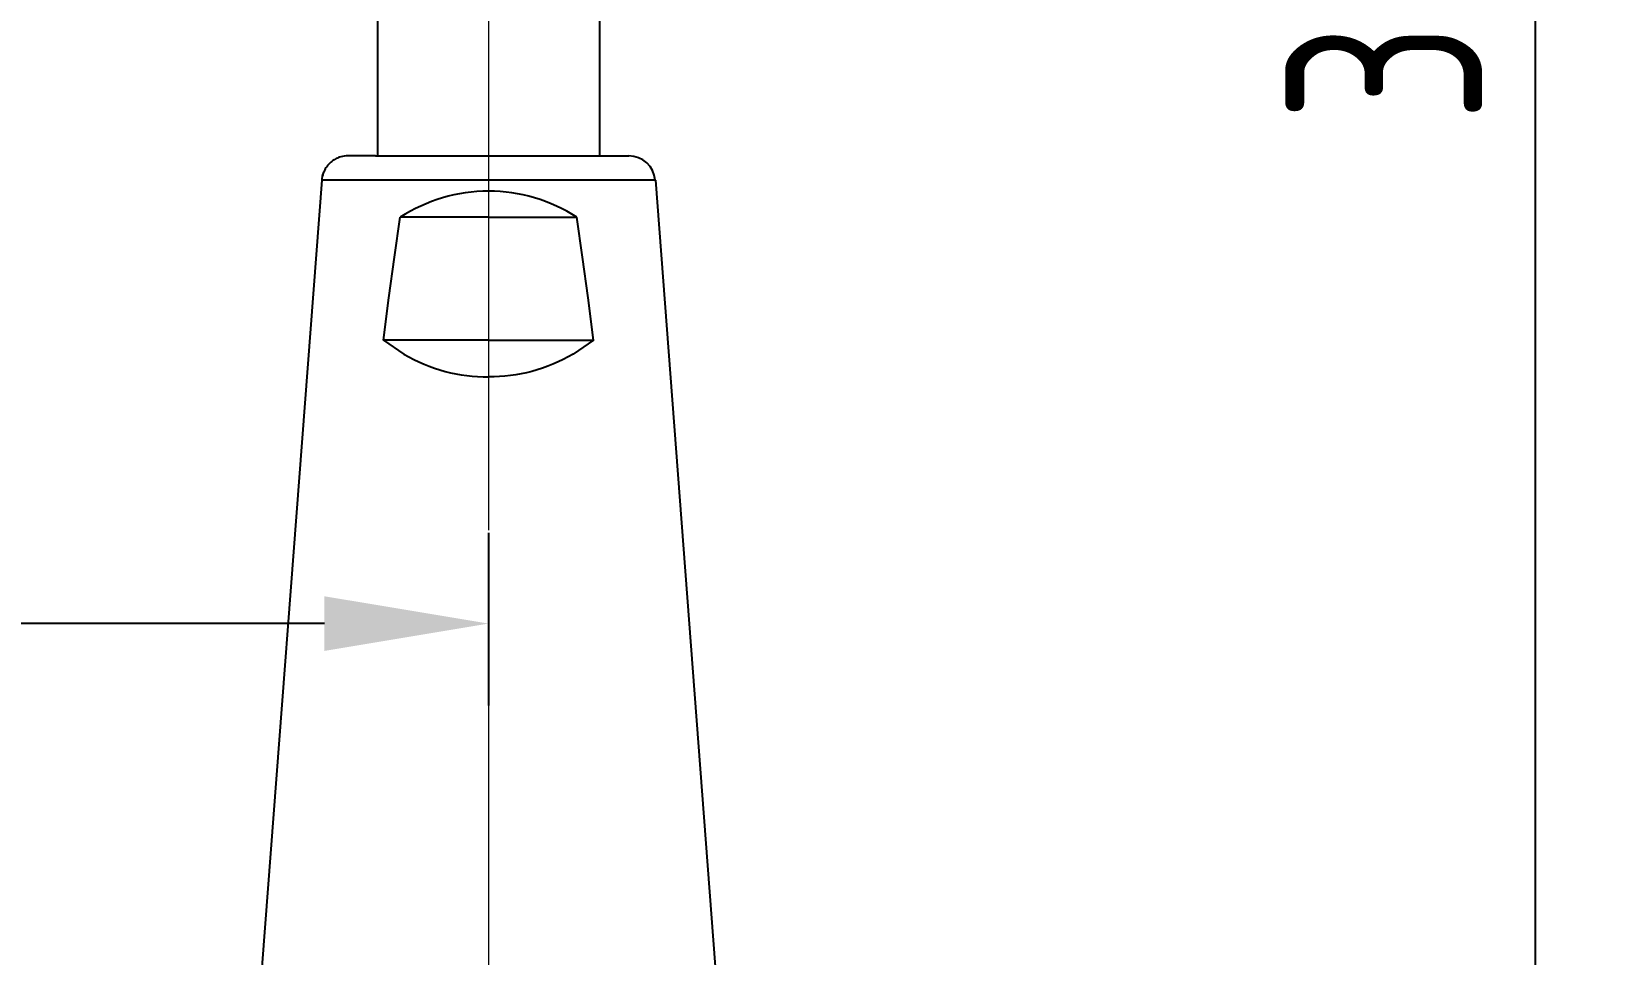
# Model space of a CAD drawing. Header units: inches. Extents: x -375 to 8535, y -477 to 12465.
# Drawn here: x 3816 to 4178.4, y 9055.9 to 9266.9 of the extents above; entities that cross this region are included whole.
import ezdxf

# ---------------------------------------------------------------- set-up
doc = ezdxf.new("R2010")
doc.units = ezdxf.units.IN
doc.header["$LTSCALE"] = 5
doc.linetypes.add('CENTER2', pattern=[28.575, 19.05, -3.175, 3.175, -3.175])
doc.layers.add('1轮廓实线层', color=7, linetype='Continuous')
doc.layers.add('图层1', color=1, linetype='CENTER2', lineweight=13)
doc.styles.add('PC_TEXTSTYLE', font='isocp.shx', dxfattribs={"width": 0.8, "bigfont": 'hzfs.shx'})
doc.dimstyles.new('TH_GBDIM', dxfattribs={"dimscale": 15, "dimtxt": 3, "dimasz": 2.5, "dimexe": 1.25, "dimexo": 0, "dimgap": 0.8, "dimtad": 1, "dimdec": 0, "dimzin": 0, "dimdsep": 46, "dimtxsty": 'PC_TEXTSTYLE', "dimcen": 2.5, "dimclrd": 256, "dimclre": 256, "dimclrt": 3, "dimadec": 0, "dimazin": 0, "dimtfac": 0.714286, "dimtdec": 0, "dimtmove": 0, "dimatfit": 3, "dimfxl": 0, "dimtzin": 0, "dimlwd": -1, "dimlwe": -1, "dimarcsym": 0})

# ---------------------------------------------------------------- blocks, each defined once
blk = doc.blocks.new('BSP')
for points, knots in [([(-3648.49, 9153.58), (-3648.77, 9153.58), (-3649.05, 9153.54), (-3649.31, 9153.46), (-3649.31, 9153.46), (-3649.4, 9153.44), (-3649.48, 9153.41), (-3649.57, 9153.38), (-3649.57, 9153.38), (-3649.74, 9153.31), (-3649.92, 9153.23), (-3650.08, 9153.13), (-3650.08, 9153.13), (-3650.16, 9153.07), (-3650.25, 9153.01), (-3650.33, 9152.95), (-3650.33, 9152.95), (-3650.47, 9152.84), (-3650.61, 9152.72), (-3650.73, 9152.58), (-3650.73, 9152.58), (-3650.8, 9152.51), (-3650.86, 9152.43), (-3650.92, 9152.34), (-3650.92, 9152.34), (-3651.03, 9152.19), (-3651.13, 9152.03), (-3651.21, 9151.85), (-3651.21, 9151.85), (-3651.25, 9151.77), (-3651.28, 9151.69), (-3651.32, 9151.61), (-3651.32, 9151.61), (-3651.41, 9151.35), (-3651.47, 9151.07), (-3651.49, 9150.8)], [0, 0, 0, 0, 0.111111, 0.111111, 0.111111, 0.111111, 0.222222, 0.222222, 0.222222, 0.222222, 0.333333, 0.333333, 0.333333, 0.333333, 0.444444, 0.444444, 0.444444, 0.444444, 0.555556, 0.555556, 0.555556, 0.555556, 0.666667, 0.666667, 0.666667, 0.666667, 0.777778, 0.777778, 0.777778, 0.777778, 0.888889, 0.888889, 0.888889, 0.888889, 1, 1, 1, 1]), ([(-3645.35, 9153.58), (-3645.35, 9153.58), (-3645.42, 9153.58), (-3645.42, 9153.58), (-3645.42, 9153.58), (-3645.42, 9153.58), (-3645.48, 9153.58), (-3645.48, 9153.58), (-3645.48, 9153.58), (-3645.48, 9153.58), (-3648.49, 9153.58), (-3648.49, 9153.58)], [0, 0, 0, 0, 0.333333, 0.333333, 0.333333, 0.333333, 0.666667, 0.666667, 0.666667, 0.666667, 1, 1, 1, 1]), ([(-3620.15, 9153.58), (-3620.15, 9153.58), (-3619.4, 9153.58), (-3619.4, 9153.58), (-3619.4, 9153.58), (-3619.4, 9153.58), (-3616.39, 9153.58), (-3616.39, 9153.58)], [0, 0, 0, 0, 0.5, 0.5, 0.5, 0.5, 1, 1, 1, 1]), ([(-3632.42, 9132.51), (-3638.43, 9132.51), (-3644.44, 9132.51), (-3644.44, 9132.51), (-3644.44, 9132.51), (-3644.44, 9132.51), (-3643.8, 9137.33), (-3643.8, 9137.33), (-3643.8, 9137.33), (-3643.8, 9137.33), (-3643.16, 9142.01), (-3643.16, 9142.01), (-3643.16, 9142.01), (-3643.16, 9142.01), (-3642.51, 9146.56), (-3642.51, 9146.56)], [0.1248984, 0.1248984, 0.1248984, 0.1248984, 0.25, 0.25, 0.25, 0.25, 0.5, 0.5, 0.5, 0.5, 0.75, 0.75, 0.75, 0.75, 1, 1, 1, 1]), ([(-3632.42, 9132.51), (-3626.42, 9132.51), (-3620.41, 9132.51), (-3620.41, 9132.51), (-3620.41, 9132.51), (-3620.41, 9132.51), (-3621.05, 9137.33), (-3621.05, 9137.33), (-3621.05, 9137.33), (-3621.05, 9137.33), (-3621.69, 9142.01), (-3621.69, 9142.01), (-3621.69, 9142.01), (-3621.69, 9142.01), (-3622.34, 9146.56), (-3622.34, 9146.56)], [0.1248984, 0.1248984, 0.1248984, 0.1248984, 0.25, 0.25, 0.25, 0.25, 0.5, 0.5, 0.5, 0.5, 0.75, 0.75, 0.75, 0.75, 1, 1, 1, 1]), ([(-3644.44, 9132.51), (-3644.44, 9132.51), (-3642.09, 9130.9), (-3642.09, 9130.9), (-3642.09, 9130.9), (-3639.1, 9129.16), (-3635.76, 9128.29), (-3632.42, 9128.3)], [0, 0, 0, 0, 0.3333333, 0.3333333, 0.3333333, 0.3333333, 0.5002457, 0.5002457, 0.5002457, 0.5002457]), ([(-3620.41, 9132.51), (-3620.41, 9132.51), (-3622.76, 9130.9), (-3622.76, 9130.9), (-3622.76, 9130.9), (-3625.75, 9129.16), (-3629.09, 9128.29), (-3632.42, 9128.3)], [0, 0, 0, 0, 0.3333333, 0.3333333, 0.3333333, 0.3333333, 0.5002457, 0.5002457, 0.5002457, 0.5002457])]:
    blk.add_open_spline(points, degree=3, knots=knots)
for points in [[(-3650.33, 9152.95), (-3650.47, 9152.84), (-3650.6, 9152.72), (-3650.73, 9152.58)], [(-3650.08, 9153.13), (-3650.16, 9153.07), (-3650.25, 9153.01), (-3650.33, 9152.95)], [(-3649.57, 9153.38), (-3649.74, 9153.31), (-3649.92, 9153.23), (-3650.08, 9153.13)], [(-3649.31, 9153.46), (-3649.4, 9153.44), (-3649.48, 9153.41), (-3649.57, 9153.38)], [(-3648.49, 9153.58), (-3648.77, 9153.58), (-3649.05, 9153.54), (-3649.31, 9153.46)], [(-3645.35, 9153.58), (-3645.35, 9153.58), (-3644.73, 9153.58), (-3644.73, 9153.58)], [(-3644.73, 9153.58), (-3644.73, 9153.58), (-3620.15, 9153.58), (-3620.15, 9153.58)], [(-3613.38, 9150.8), (-3613.5, 9152.37), (-3614.81, 9153.58), (-3616.39, 9153.58)], [(-3613.38, 9150.8), (-3613.5, 9152.36), (-3614.81, 9153.58), (-3616.39, 9153.58)], [(-3651.31, 9151.61), (-3651.41, 9151.35), (-3651.47, 9151.07), (-3651.49, 9150.8)], [(-3651.21, 9151.85), (-3651.25, 9151.77), (-3651.28, 9151.69), (-3651.31, 9151.61)], [(-3650.92, 9152.34), (-3651.03, 9152.19), (-3651.13, 9152.03), (-3651.21, 9151.85)], [(-3650.73, 9152.58), (-3650.79, 9152.51), (-3650.86, 9152.43), (-3650.92, 9152.34)], [(-3651.49, 9150.8), (-3651.49, 9150.8), (-3659.6, 9044.33), (-3659.6, 9044.33)], [(-3613.38, 9150.8), (-3630.31, 9150.8), (-3651.49, 9150.8), (-3651.49, 9150.8)], [(-3613.36, 9150.8), (-3613.36, 9150.8), (-3605.25, 9044.33), (-3605.25, 9044.33)], [(-3632.42, 9146.56), (-3636.04, 9146.56), (-3642.51, 9146.56), (-3642.51, 9146.56)], [(-3632.42, 9146.56), (-3628.81, 9146.56), (-3622.34, 9146.56), (-3622.34, 9146.56)]]:
    blk.add_open_spline(points, degree=3)
at = {"layer": '1轮廓实线层'}
for start, end in [(89.9987, 122.9169), (57.0831, 90.0013)]:
    blk.add_arc((-3632.42, 9130.98), 18.56, start, end, dxfattribs=at)
at = {"layer": '图层1', "ltscale": 0.5}
blk.add_open_spline([(-3632.42, 9158.39), (-3632.42, 9158.39), (-3632.42, 8968.74), (-3632.42, 8968.74)], degree=3, dxfattribs=at)
blk = doc.blocks.new('*D1836')
at = {"layer": '1轮廓实线层', "color": 3}
for p, q in [((3920.37, 9152.29), (3920.37, 9112.79)), ((3882.87, 9131.54), (3532.71, 9131.54))]:
    blk.add_line(p, q, dxfattribs=at)
blk.add_solid([(3882.87, 9125.29), (3882.87, 9137.79), (3920.37, 9131.54)], dxfattribs=at)
at = {"layer": 'Defpoints', "color": 0}
for p in [(3920.37, 9152.29), (3532.71, 9131.54), (3532.71, 9131.54)]:
    blk.add_point(p, dxfattribs=at)
at = {"layer": '1轮廓实线层', "color": 3, "insert": (3707.79, 9166.04), "char_height": 45, "attachment_point": 5, "style": 'PC_TEXTSTYLE'}
blk.add_mtext('R430', dxfattribs=at)
blk = doc.blocks.new('_None')
blk = doc.blocks.new('*D1982')
at = {"layer": '1轮廓实线层', "color": 3}
for p, q in [((3978.72, 9665.89), (4178.37, 9665.89)), ((4159.62, 9628.39), (4159.62, 8997.21)), ((3995.49, 8959.71), (4178.37, 8959.71))]:
    blk.add_line(p, q, dxfattribs=at)
for points in [[(4165.87, 9628.39), (4153.37, 9628.39), (4159.62, 9665.89)], [(4153.37, 8997.21), (4165.87, 8997.21), (4159.62, 8959.71)]]:
    blk.add_solid(points, dxfattribs=at)
at = {"layer": 'Defpoints', "color": 0}
for p in [(3978.72, 9665.89), (3995.49, 8959.71), (4159.62, 8959.71)]:
    blk.add_point(p, dxfattribs=at)
at = {"layer": '1轮廓实线层', "color": 3, "insert": (4125.12, 9280.83), "char_height": 45, "attachment_point": 5, "rotation": 90, "style": 'PC_TEXTSTYLE'}
blk.add_mtext('353', dxfattribs=at)

msp = doc.modelspace()

# ---------------------------------------------------------------- linework, layer by layer
msp.add_line((3945.77, 9665.89), (3945.77, 9238.5))
at = {"layer": '1轮廓实线层'}
msp.add_line((3894.97, 9519.15), (3894.97, 9238.5), dxfattribs=at)
at = {"layer": '图层1', "ltscale": 0.5}
msp.add_line((3920.37, 9702.01), (3920.37, 8844.94), dxfattribs=at)

# ---------------------------------------------------------------- block references
at = {"layer": '1轮廓实线层', "xscale": 2, "yscale": 2, "zscale": 2}
msp.add_blockref('BSP', (11185.22, -9068.66), dxfattribs=at)

# ---------------------------------------------------------------- dimensions: what is measured, and where the dimension line sits
at = {"layer": '1轮廓实线层'}
dim = msp.add_linear_dim(base=(4159.62, 8959.71), p1=(3978.72, 9665.89), p2=(3995.49, 8959.71), angle=90, text='353', dimstyle='TH_GBDIM', override={"dimtxsty": 'PC_TEXTSTYLE', "dimclrd": 3, "dimclre": 3}, dxfattribs=at)
dim.commit()
dim.dimension.update_dxf_attribs({"geometry": '*D1982', "text_midpoint": (4159.62, 9280.83), "dimtype": 160})
dim = msp.add_linear_dim(base=(3532.71, 9131.54), p1=(3920.37, 9152.29), p2=(3532.71, 9131.54), angle=180, text='R430', dimstyle='TH_GBDIM', override={"dimtxt": 3, "dimtxsty": 'PC_TEXTSTYLE', "dimblk2": 'None', "dimsah": 1, "dimse2": 1, "dimclrd": 3, "dimclre": 3, "dimtfac": 0.714286}, dxfattribs=at)
dim.commit()
dim.dimension.update_dxf_attribs({"geometry": '*D1836', "text_midpoint": (3707.79, 9166.04)})

doc.saveas('drawing.dxf')
